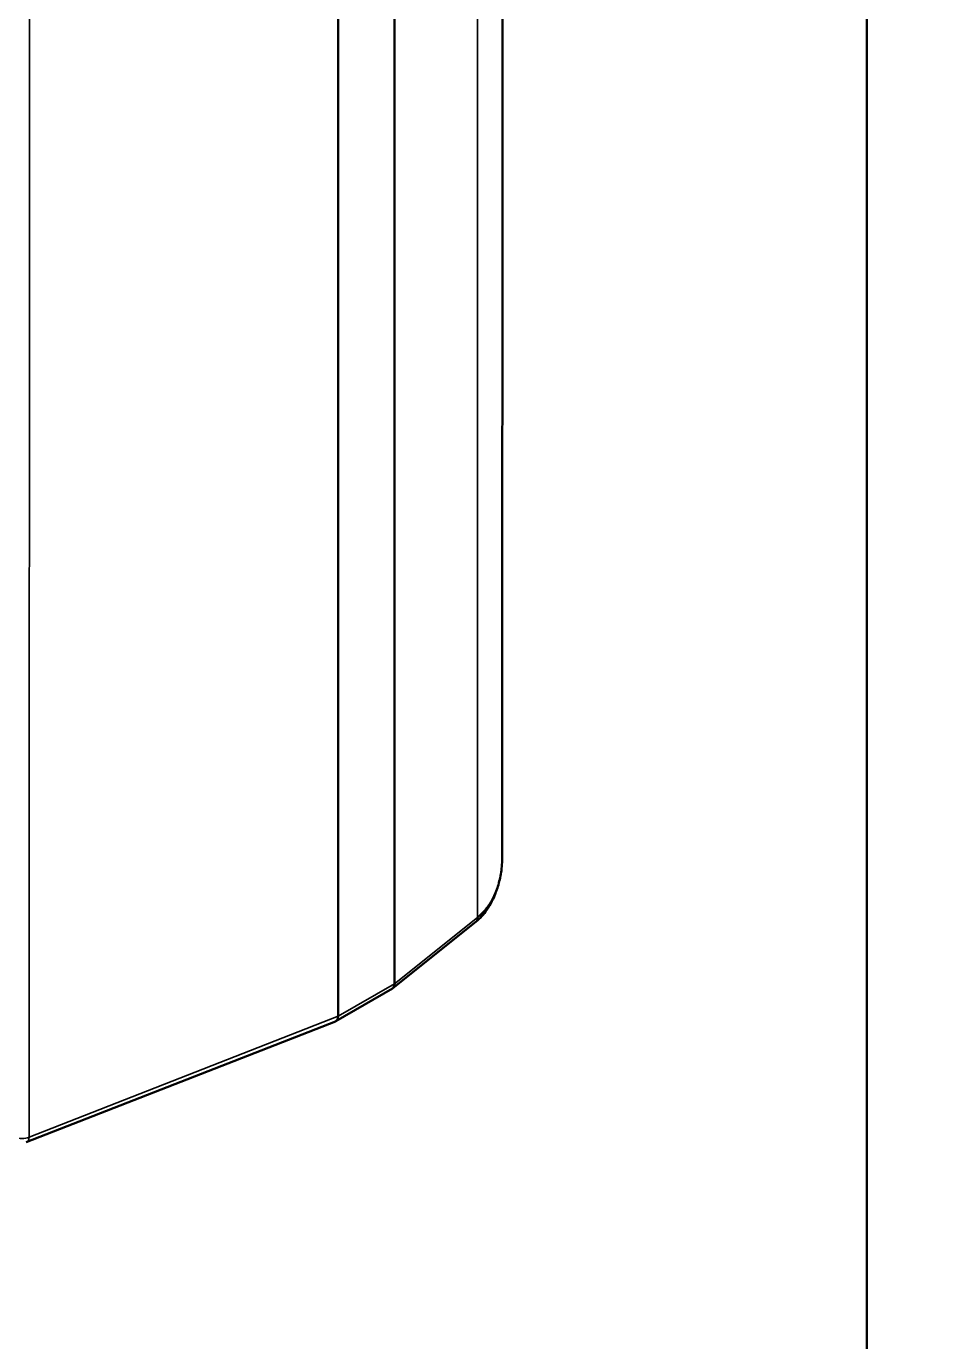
# Model space of a CAD drawing. Header units: millimetres. Extents: x 3100 to 5091, y 868 to 1900.
# Drawn here: x 4136.046 to 4137.76, y 1666.451 to 1668.929 of the extents above; entities that cross this region are included whole.
import ezdxf

# ---------------------------------------------------------------- set-up
doc = ezdxf.new("R2010")
doc.units = ezdxf.units.MM
doc.header["$LTSCALE"] = 1.8
doc.layers.add('외형선(ISO)', color=7, linetype='Continuous', lineweight=50)
doc.layers.add('좁은 외형선(ISO)', color=7, linetype='Continuous', lineweight=35)

msp = doc.modelspace()

# ---------------------------------------------------------------- linework, layer by layer
at = {"layer": '외형선(ISO)'}
for p, q in [((4137.6301, 1650.0757), (4137.6301, 1672.0478)), ((4136.9436, 1669.5417), (4136.9433, 1667.3673)), ((4136.74, 1667.1256), (4136.7404, 1669.4197)), ((4136.634, 1667.0643), (4136.6343, 1669.3585)), ((4136.737, 1667.1171), (4136.8936, 1667.2423)), ((4136.74, 1667.1255), (4136.74, 1667.1256)), ((4136.6296, 1667.055), (4136.7361, 1667.1166)), ((4136.6287, 1667.0546), (4136.0465, 1666.8267)), ((4136.634, 1667.0643), (4136.634, 1667.0643))]:
    msp.add_line(p, q, dxfattribs=at)
for centre, major_axis, ratio, start_param, end_param in [((4137.7597, 1668.0429), (2.5, 4.3301), 0.57735, 5.497787, 8.63938), ((4136.7253, 1667.1333), (0.0113, -0.0165), 0.57624, 6.239577, 7.022328), ((4136.6205, 1667.0728), (0.0087, -0.018), 0.576259, 6.240067, 7.109544)]:
    msp.add_ellipse(centre, major_axis=major_axis, ratio=ratio, start_param=start_param, end_param=end_param, dxfattribs=at)
for points, knots in [([(4136.8965, 1667.2505), (4136.8991, 1667.2525), (4136.9017, 1667.2548), (4136.9041, 1667.2572), (4136.9066, 1667.2596), (4136.909, 1667.2622), (4136.9114, 1667.2649), (4136.9137, 1667.2676), (4136.9159, 1667.2706), (4136.918, 1667.2736), (4136.9201, 1667.2767), (4136.9222, 1667.28), (4136.9241, 1667.2834), (4136.926, 1667.2868), (4136.9277, 1667.2904), (4136.9294, 1667.2942), (4136.931, 1667.2979), (4136.9326, 1667.3018), (4136.9339, 1667.3059), (4136.9353, 1667.31), (4136.9365, 1667.3142), (4136.9376, 1667.3186), (4136.9387, 1667.3229), (4136.9397, 1667.3274), (4136.9404, 1667.3321), (4136.9412, 1667.3367), (4136.9418, 1667.3415), (4136.9423, 1667.3464), (4136.9427, 1667.3512), (4136.943, 1667.3562), (4136.9432, 1667.3613), (4136.9432, 1667.3633), (4136.9433, 1667.3653), (4136.9433, 1667.3673)], [0.0872665, 0.0872665, 0.0872665, 0.0872665, 0.1546996, 0.1546996, 0.1546996, 0.2221328, 0.2221328, 0.2221328, 0.289566, 0.289566, 0.289566, 0.3569992, 0.3569992, 0.3569992, 0.4244323, 0.4244323, 0.4244323, 0.4918655, 0.4918655, 0.4918655, 0.5592987, 0.5592987, 0.5592987, 0.6267319, 0.6267319, 0.6267319, 0.694165, 0.694165, 0.694165, 0.7615982, 0.7615982, 0.7615982, 0.7876775, 0.7876775, 0.7876775, 0.7876775]), ([(4136.9312, 1667.2985), (4136.9269, 1667.2863), (4136.9212, 1667.2748), (4136.9083, 1667.2562), (4136.9015, 1667.2485), (4136.8936, 1667.2423)], [0.002871225, 0.002871225, 0.002871225, 0.002871225, 0.00704691, 0.00704691, 0.01047629, 0.01047629, 0.01047629, 0.01047629])]:
    msp.add_open_spline(points, degree=3, knots=knots, dxfattribs=at)
at = {"layer": '좁은 외형선(ISO)'}
for p, q in [((4136.8965, 1667.2505), (4136.8968, 1669.5101)), ((4136.0524, 1669.0226), (4136.0521, 1666.8364)), ((4136.74, 1667.1255), (4136.8965, 1667.2505)), ((4136.634, 1667.0643), (4136.74, 1667.1256)), ((4136.0521, 1666.8364), (4136.634, 1667.0643))]:
    msp.add_line(p, q, dxfattribs=at)
for centre, major_axis, ratio, start_param, end_param in [((4136.8811, 1667.2579), (0.0125, -0.0156), 0.572962, 0, 0.694804), ((4136.0392, 1666.8453), (0.02, 0), 0.57746, 3.927086, 5.410615), ((4136.0392, 1666.8453), (0.0073, -0.0186), 0.573, 0, 0.868023)]:
    msp.add_ellipse(centre, major_axis=major_axis, ratio=ratio, start_param=start_param, end_param=end_param, dxfattribs=at)

doc.saveas('drawing.dxf')
